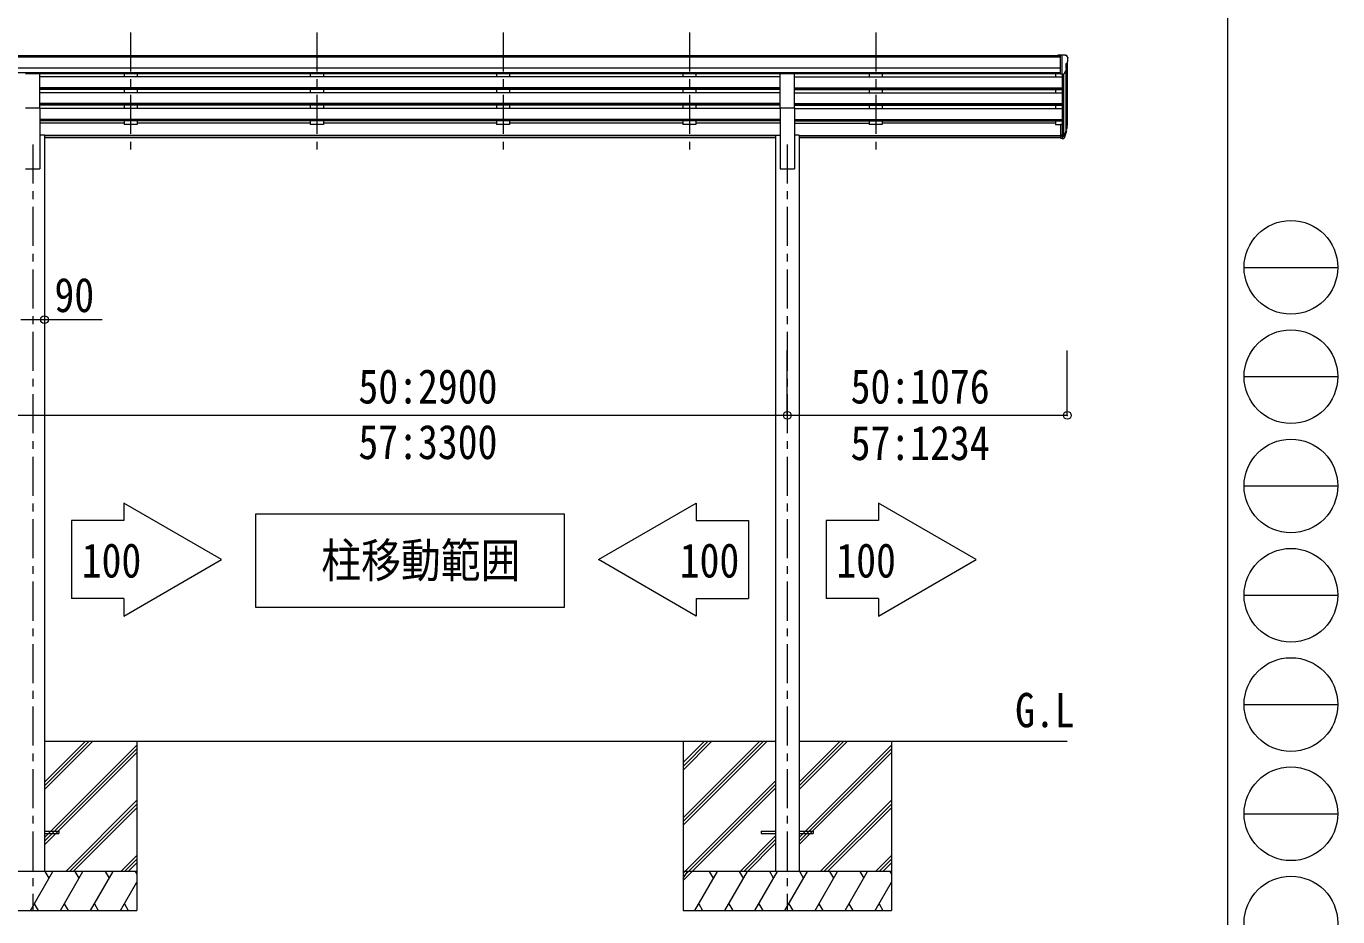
# Model space of a CAD drawing. Units: millimetres, scale not verified. Extents: x -23110 to 2444, y -5820 to 5820.
# Drawn here: x -2596 to 2444, y -3546 to -123 of the extents above; entities that cross this region are included whole.
import ezdxf
from ezdxf.enums import TextEntityAlignment as Align

# ---------------------------------------------------------------- set-up
doc = ezdxf.new("R2010")
doc.units = ezdxf.units.MM
doc.header["$LTSCALE"] = 30
doc.header["$PDMODE"] = 32
doc.header["$PDSIZE"] = 30
doc.linetypes.add('CHAIN1', pattern=[8, 5, -1, 1, -1])
for name, color, linetype, lineweight in [('0-0_0', 7, 'Continuous', 9), ('0-1_本体', 5, 'CHAIN1', 9), ('0-3_ELV2', 4, 'Continuous', 9), ('0-6_OTH_LINE', 6, 'Continuous', 9), ('F-0_240', 7, 'Continuous', 9)]:
    doc.layers.add(name, color=color, linetype=linetype, lineweight=lineweight)
doc.layers.add('0-7_SHAPE', color=7, linetype='Continuous')
doc.styles.add('ＭＳ ゴシック', font='')
doc.styles.get('ＭＳ ゴシック').set_extended_font_data('MS Gothic')

msp = doc.modelspace()

# ---------------------------------------------------------------- linework, layer by layer
at = {"layer": '0-0_0'}
for p, q in [((-2526.11, -2871.4), (283.49, -2871.4)), ((-2526.11, -3057.03), (-2340.48, -2871.4)), ((-2526.11, -3042.89), (-2354.63, -2871.4)), ((-2526.11, -3028.75), (-2368.77, -2871.4)), ((-2171.31, -2871.4), (-2171.31, -3521.4)), ((-71.31, -3165.58), (222.87, -2871.4)), ((-71.31, -3179.72), (237.01, -2871.4)), ((-71.31, -3193.86), (251.15, -2871.4)), ((-71.31, -2981.73), (39.02, -2871.4)), ((-71.31, -2967.59), (24.87, -2871.4)), ((-71.31, -2953.45), (10.73, -2871.4)), ((373.89, -2871.4), (1404.69, -2871.4)), ((373.89, -3057.03), (559.52, -2871.4)), ((373.89, -3042.89), (545.37, -2871.4)), ((373.89, -3028.75), (531.23, -2871.4)), ((728.69, -2871.4), (728.69, -3521.4)), ((-2526.11, -3240.88), (-2171.31, -2886.08)), ((-2526.11, -3255.02), (-2171.31, -2900.22)), ((-2523.85, -3266.9), (-2171.31, -2914.36)), ((373.89, -3240.88), (728.69, -2886.08)), ((373.89, -3255.02), (728.69, -2900.22)), ((376.15, -3266.9), (728.69, -2914.36)), ((-71.31, -3377.71), (283.49, -3022.91)), ((-71.31, -3391.85), (283.49, -3037.05)), ((-71.31, -3405.99), (283.49, -3051.2)), ((-2444.51, -3371.4), (-2171.31, -3098.21)), ((-2430.36, -3371.4), (-2171.31, -3112.35)), ((455.49, -3371.4), (728.69, -3098.21)), ((469.64, -3371.4), (728.69, -3112.35)), ((-2416.22, -3371.4), (-2171.31, -3126.5)), ((483.78, -3371.4), (728.69, -3126.5)), ((147.13, -3371.4), (283.49, -3235.04)), ((161.27, -3371.4), (283.49, -3249.19)), ((175.41, -3371.4), (283.49, -3263.33)), ((-2232.37, -3371.4), (-2171.31, -3310.34)), ((-2218.23, -3371.4), (-2171.31, -3324.49)), ((667.63, -3371.4), (728.69, -3310.34)), ((681.77, -3371.4), (728.69, -3324.49)), ((-2171.31, -3371.4), (-2971.31, -3371.4)), ((-2580.16, -3521.4), (-2493.56, -3371.4)), ((-2508.56, -3397.38), (-2523.56, -3371.4)), ((-2464.69, -3521.4), (-2378.09, -3371.4)), ((-2393.09, -3397.38), (-2408.09, -3371.4)), ((-2349.22, -3521.4), (-2262.61, -3371.4)), ((-2292.62, -3371.4), (-2277.62, -3397.38)), ((-2204.09, -3371.4), (-2171.31, -3338.63)), ((-2177.15, -3371.4), (-2171.31, -3381.5)), ((728.69, -3371.4), (-71.31, -3371.4)), ((-71.31, -3398.9), (-55.44, -3371.4)), ((-26.57, -3521.4), (60.03, -3371.4)), ((45.03, -3397.38), (30.03, -3371.4)), ((88.9, -3521.4), (175.5, -3371.4)), ((160.5, -3397.38), (145.5, -3371.4)), ((204.37, -3521.4), (290.97, -3371.4)), ((275.97, -3397.38), (260.97, -3371.4)), ((319.84, -3521.4), (406.44, -3371.4)), ((391.44, -3397.38), (376.44, -3371.4)), ((435.31, -3521.4), (521.91, -3371.4)), ((506.91, -3397.38), (491.91, -3371.4)), ((550.78, -3521.4), (637.39, -3371.4)), ((607.38, -3371.4), (622.38, -3397.38)), ((695.91, -3371.4), (728.69, -3338.63)), ((722.85, -3371.4), (728.69, -3381.5)), ((-2233.75, -3521.4), (-2171.31, -3413.26)), ((666.25, -3521.4), (728.69, -3413.26)), ((-2565.16, -3495.42), (-2550.16, -3521.4)), ((-2449.69, -3495.42), (-2434.69, -3521.4)), ((-2334.22, -3495.42), (-2319.22, -3521.4)), ((-2218.75, -3495.42), (-2203.75, -3521.4)), ((-11.57, -3495.42), (3.43, -3521.4)), ((103.9, -3495.42), (118.9, -3521.4)), ((219.37, -3495.42), (234.37, -3521.4)), ((334.84, -3495.42), (349.84, -3521.4)), ((450.31, -3495.42), (465.31, -3521.4)), ((565.78, -3495.42), (580.78, -3521.4)), ((681.25, -3495.42), (696.25, -3521.4))]:
    msp.add_line(p, q, dxfattribs=at)
for points in [[(-2971.31, -2871.4), (-2971.31, -3521.4), (-2171.31, -3521.4)], [(-71.31, -2871.4), (-71.31, -3521.4), (728.69, -3521.4)]]:
    msp.add_lwpolyline(points, dxfattribs=at)
at = {"layer": '0-1_本体'}
for p, q in [((-2195.31, -147), (-2195.31, -624.52)), ((-1479.31, -147), (-1479.31, -624.52)), ((-763.31, -147), (-763.31, -624.52)), ((-47.31, -147), (-47.31, -624.52)), ((668.69, -147), (668.69, -624.52)), ((-2571.31, -577.83), (-2571.31, -3521.4)), ((328.69, -577.83), (328.69, -3521.4))]:
    msp.add_line(p, q, dxfattribs=at)
at = {"layer": '0-3_ELV2'}
for p, q in [((-3610.81, -236.12), (1378.19, -236.12)), ((-3610.81, -241.34), (1378.19, -241.34)), ((1378.19, -234.52), (1368.19, -234.61)), ((1368.19, -236.12), (1368.19, -234.61)), ((1378.19, -306.5), (1378.19, -234.52)), ((1396.69, -234.52), (1378.19, -234.52)), ((1384.69, -307.5), (1384.69, -234.52)), ((1396.69, -234.52), (1399.02, -234.66)), ((1399.78, -235.09), (1403.84, -240.9)), ((1406.69, -243.89), (1406.69, -244.52)), ((1378.19, -284.87), (-3620.81, -284.87)), ((1392.31, -305.69), (1401.31, -290.1)), ((1398.69, -269.03), (1398.69, -285.31)), ((1404.15, -265.7), (1398.84, -268.77)), ((1399.71, -292.87), (1399.71, -526.47)), ((1404.69, -265.1), (1404.69, -499.76)), ((1378.19, -302.72), (-3620.81, -302.72)), ((-2598.81, -305.15), (-2543.81, -305.15)), ((-2543.81, -436.95), (-2543.81, -305.15)), ((301.19, -305.97), (-2543.81, -305.97)), ((301.19, -318.48), (-2543.81, -318.48)), ((-2220.31, -305.97), (-2220.31, -318.48)), ((-2170.31, -305.97), (-2170.31, -318.38)), ((-1504.31, -305.97), (-1504.31, -318.48)), ((-1454.31, -305.97), (-1454.31, -318.38)), ((-788.31, -305.97), (-788.31, -318.48)), ((-738.31, -305.97), (-738.31, -318.38)), ((-72.31, -305.97), (-72.31, -318.48)), ((-22.31, -305.97), (-22.31, -318.38)), ((301.19, -436.95), (301.19, -305.15)), ((301.19, -305.15), (356.19, -305.15)), ((356.19, -436.95), (356.19, -305.15)), ((1378.19, -306.07), (356.19, -306.07)), ((356.19, -318.48), (1384.69, -318.48)), ((643.69, -305.97), (643.69, -318.48)), ((693.69, -305.97), (693.69, -318.38)), ((1359.69, -305.97), (1359.69, -318.48)), ((1378.19, -306.5), (1384.69, -306.5)), ((1384.69, -307.5), (1389.89, -307.19)), ((1384.69, -307.5), (1384.69, -500.12)), ((1390.69, -307.03), (1390.69, -544.9)), ((301.19, -360.36), (-2543.81, -360.36)), ((301.19, -361.85), (-2543.81, -361.85)), ((301.19, -366.17), (-2543.81, -366.17)), ((301.19, -379.03), (-2543.81, -379.03)), ((-2220.31, -366.17), (-2220.31, -379.03)), ((-2170.31, -366.17), (-2170.31, -379.03)), ((-1504.31, -366.17), (-1504.31, -379.03)), ((-1454.31, -366.17), (-1454.31, -379.03)), ((-788.31, -366.17), (-788.31, -379.03)), ((-738.31, -366.17), (-738.31, -379.03)), ((-72.31, -366.17), (-72.31, -379.03)), ((-22.31, -366.17), (-22.31, -379.03)), ((356.19, -360.36), (1384.69, -360.36)), ((356.19, -361.85), (1384.69, -361.85)), ((356.19, -366.17), (1384.69, -366.17)), ((356.19, -379.03), (1384.69, -379.03)), ((643.69, -366.17), (643.69, -379.03)), ((693.69, -366.17), (693.69, -379.03)), ((1359.69, -366.17), (1359.69, -379.03)), ((-2598.81, -436.95), (-2543.81, -436.95)), ((301.19, -420.91), (-2543.81, -420.91)), ((301.19, -422.4), (-2543.81, -422.4)), ((301.19, -426.72), (-2543.81, -426.72)), ((-2543.81, -436.95), (-2543.81, -671.4)), ((301.19, -439.58), (-2543.81, -439.58)), ((-2220.31, -426.72), (-2220.31, -439.48)), ((-2170.31, -426.72), (-2170.31, -439.58)), ((-1504.31, -426.72), (-1504.31, -439.48)), ((-1454.31, -426.72), (-1454.31, -439.58)), ((-788.31, -426.72), (-788.31, -439.48)), ((-738.31, -426.72), (-738.31, -439.58)), ((-72.31, -426.72), (-72.31, -439.48)), ((-22.31, -426.72), (-22.31, -439.58)), ((301.19, -436.95), (301.19, -671.4)), ((301.19, -436.95), (356.19, -436.95)), ((356.19, -420.91), (1384.69, -420.91)), ((356.19, -422.4), (1384.69, -422.4)), ((356.19, -426.72), (1384.69, -426.72)), ((356.19, -436.95), (356.19, -671.4)), ((356.19, -439.58), (1384.69, -439.58)), ((643.69, -426.72), (643.69, -439.48)), ((693.69, -426.72), (693.69, -439.58)), ((1359.69, -426.72), (1359.69, -439.58)), ((301.19, -481.45), (-2543.81, -481.45)), ((301.19, -482.95), (-2543.81, -482.95)), ((301.19, -487.27), (-2543.81, -487.27)), ((-2220.31, -495.81), (-2543.81, -495.81)), ((-2220.31, -487.27), (-2220.31, -500.76)), ((-2170.31, -500.76), (-2220.31, -500.76)), ((-2170.31, -487.27), (-2170.31, -500.76)), ((-1504.31, -495.81), (-2170.31, -495.81)), ((-1504.31, -487.27), (-1504.31, -500.76)), ((-1454.31, -500.76), (-1504.31, -500.76)), ((-1454.31, -487.27), (-1454.31, -500.76)), ((-788.31, -495.81), (-1454.31, -495.81)), ((-788.31, -487.27), (-788.31, -500.76)), ((-738.31, -500.76), (-788.31, -500.76)), ((-738.31, -487.27), (-738.31, -500.76)), ((-72.31, -495.81), (-738.31, -495.81)), ((-72.31, -487.27), (-72.31, -500.76)), ((-22.31, -500.76), (-72.31, -500.76)), ((-22.31, -487.27), (-22.31, -500.76)), ((301.19, -495.81), (-22.31, -495.81)), ((356.19, -481.45), (1384.69, -481.45)), ((356.19, -482.95), (1384.69, -482.95)), ((356.19, -487.27), (1384.69, -487.27)), ((356.19, -495.81), (643.69, -495.81)), ((643.69, -487.27), (643.69, -500.76)), ((693.69, -500.76), (643.69, -500.76)), ((693.69, -487.27), (693.69, -500.76)), ((1359.69, -495.81), (693.69, -495.81)), ((1359.69, -487.27), (1359.69, -500.76)), ((1359.69, -500.76), (1378.19, -500.76)), ((1378.19, -500.12), (1378.19, -554.16)), ((1378.19, -500.12), (1384.69, -500.12)), ((1384.69, -500.12), (1384.69, -554.9)), ((-2526.11, -542.4), (-2543.81, -542.4)), ((-2526.11, -542.4), (-2526.11, -3371.4)), ((283.49, -542.83), (-2526.11, -542.83)), ((283.49, -544.22), (-2526.11, -544.22)), ((283.49, -551.91), (-2526.11, -551.91)), ((283.49, -542.4), (301.19, -542.4)), ((283.49, -542.4), (283.49, -3371.4)), ((373.89, -542.4), (356.19, -542.4)), ((373.89, -542.4), (373.89, -3371.4)), ((373.89, -542.83), (1378.19, -542.83)), ((373.89, -544.22), (1378.19, -544.22)), ((1378.19, -551.91), (373.89, -551.91)), ((1378.19, -540.26), (1384.69, -540.26)), ((1378.19, -545.14), (1384.69, -545.14)), ((1378.19, -554.16), (1384.69, -554.16)), ((1384.69, -545.16), (1389.82, -545.16)), ((1384.69, -546.96), (1389.53, -546.96)), ((1391.12, -544.48), (1398.88, -529.07)), ((1400.32, -529.43), (1392.13, -545.61)), ((1400.94, -529.99), (1392.13, -553.54)), ((1402.99, -512.94), (1399.71, -520)), ((1403.59, -514.31), (1399.71, -522.26)), ((1401.28, -525.59), (1400.94, -529.99)), ((1384.69, -554.9), (1389.53, -554.9)), ((-2598.81, -671.4), (-2543.81, -671.4)), ((301.19, -671.4), (356.19, -671.4)), ((-2526.11, -3216.9), (-2471.31, -3216.9)), ((-2471.31, -3216.9), (-2471.31, -3225.9)), ((228.69, -3216.9), (228.69, -3225.9)), ((228.69, -3216.9), (283.49, -3216.9)), ((373.89, -3216.9), (428.69, -3216.9)), ((428.69, -3216.9), (428.69, -3225.9)), ((-2526.11, -3225.9), (-2471.31, -3225.9)), ((228.69, -3225.9), (283.49, -3225.9)), ((373.89, -3225.9), (428.69, -3225.9))]:
    msp.add_line(p, q, dxfattribs=at)
for centre, radius, start, end in [((1398.96, -235.66), 1, 35, 86.5), ((1403.69, -243.89), 3, 0, 87), ((1204.69, -244.52), 202, 355.05096, 0), ((1398.99, -269.03), 0.3, 120, 180), ((1398.99, -285.31), 0.3, 180, 265.2833), ((1398.71, -288.6), 3, 330, 85.2833), ((1399.78, -261.33), 6.18, 315.00103, 354.2965), ((1389.71, -304.19), 3, 273.5, 330), ((1374.1, -503.44), 30.41, 341.80266, 352.8448), ((1375.5, -505.2), 29.53, 342.01856, 353.49194)]:
    msp.add_arc(centre, radius, start, end, dxfattribs=at)
for centre, major_axis, ratio, start_param, end_param in [((1316.82, -498.95), (-87.93, 4.42), 0.541684, 3.060334, 3.2172517), ((1316.03, -505.63), (89.06, 1.43), 0.57596, 6.1985533, 6.3701348), ((1389.53, -544.25), (3, 0), 0.90356, 4.712389, 5.7595865), ((1389.53, -552.19), (-3, 0), 0.90356, 1.5707963, 2.6179939), ((1389.82, -543.8), (1.5, 0), 0.90356, 4.712389, 5.7595865), ((1314.77, -505.53), (88.05, 0), 0.90356, 5.9828017, 6.0168888), ((1399.97, -525.59), (-1.3, 0), 0.90356, 2.9359903, 4.9130961), ((1314.05, -509.4), (89.07, 0), 0.90356, 6.0316505, 6.077583)]:
    msp.add_ellipse(centre, major_axis=major_axis, ratio=ratio, start_param=start_param, end_param=end_param, dxfattribs=at)
at = {"layer": '0-6_OTH_LINE'}
for p, q in [((-2616.51, -1250.95), (-2526.11, -1250.95)), ((328.69, -1618.9), (328.69, -1368.9)), ((1404.69, -1618.9), (1404.69, -1368.9)), ((1404.69, -1618.9), (-4683.31, -1618.9))]:
    msp.add_line(p, q, dxfattribs=at)
at = {"layer": '0-6_OTH_LINE', "lineweight": 18}
msp.add_line((-2526.11, -1250.95), (-2304.17, -1250.95), dxfattribs=at)
at = {"layer": '0-6_OTH_LINE', "color": 7}
for p, q in [((-2221.18, -1955.91), (-2221.18, -2023.11)), ((-21.45, -1955.91), (-21.45, -2023.11)), ((678.82, -1955.91), (678.82, -2023.11)), ((-1713.79, -2356.91), (-1713.79, -1996.91)), ((-1713.79, -1996.91), (-528.84, -1996.91)), ((-528.84, -1996.91), (-528.84, -2356.91)), ((-2221.18, -2322.71), (-2421.58, -2322.71)), ((-2221.18, -2322.71), (-2221.18, -2389.91)), ((-528.84, -2356.91), (-1713.79, -2356.91)), ((-21.45, -2322.71), (178.95, -2322.71)), ((-21.45, -2322.71), (-21.45, -2389.91)), ((678.82, -2322.71), (478.42, -2322.71)), ((678.82, -2322.71), (678.82, -2389.91))]:
    msp.add_line(p, q, dxfattribs=at)
for points in [[(-2221.18, -2389.91), (-1845.32, -2172.91), (-2221.18, -1955.91)], [(-21.45, -2389.91), (-397.31, -2172.91), (-21.45, -1955.91)], [(678.82, -2389.91), (1054.68, -2172.91), (678.82, -1955.91)], [(-2221.18, -2023.11), (-2421.58, -2023.11), (-2421.58, -2322.71)], [(-21.45, -2023.11), (178.95, -2023.11), (178.95, -2322.71)], [(678.82, -2023.11), (478.42, -2023.11), (478.42, -2322.71)]]:
    msp.add_lwpolyline(points, dxfattribs=at)
at = {"layer": '0-6_OTH_LINE'}
for p in [(-2526.11, -1250.95), (328.69, -1618.9), (1404.69, -1618.9)]:
    msp.add_point(p, dxfattribs=at)
at = {"layer": 'F-0_240', "color": 5}
msp.add_line((2020.01, 5820), (2020.01, -5820), dxfattribs=at)
at = {"layer": 'F-0_240', "color": 4}
for p, q in [((2084.12, -1050), (2444.13, -1050)), ((2084.12, -1470), (2444.13, -1470)), ((2084.12, -1890), (2444.13, -1890)), ((2084.12, -2310), (2444.13, -2310)), ((2084.12, -2730), (2444.13, -2730)), ((2084.12, -3150), (2444.13, -3150))]:
    msp.add_line(p, q, dxfattribs=at)
for centre in [(2264.12, -1050), (2264.12, -1470), (2264.12, -1890), (2264.12, -2310), (2264.12, -2730), (2264.12, -3150), (2264.12, -3570)]:
    msp.add_circle(centre, 180, dxfattribs=at)

# ---------------------------------------------------------------- texts
at = {"layer": '0-6_OTH_LINE', "color": 7, "style": 'ＭＳ ゴシック', "width": 0.85}
for s, p in [('90', (-2487.62, -1261.53)), ('50:2900', (-1319.52, -1612.9)), ('50:1076', (572, -1612.9)), ('57:3300', (-1319.52, -1826.45)), ('57:1234', (572, -1830.28)), ('100', (-2382.85, -2281.66)), ('柱移動範囲', (-1462.29, -2281.66)), ('100', (-84.78, -2281.66)), ('100', (517.15, -2281.66))]:
    msp.add_text(s, height=132, dxfattribs=at).set_placement(p, align=Align.BOTTOM_LEFT)
at = {"layer": '0-7_SHAPE', "style": 'ＭＳ ゴシック', "width": 0.85}
msp.add_text('G.L', height=132, dxfattribs=at).set_placement((1204.11, -2857.05), align=Align.BOTTOM_LEFT)

doc.saveas('drawing.dxf')
